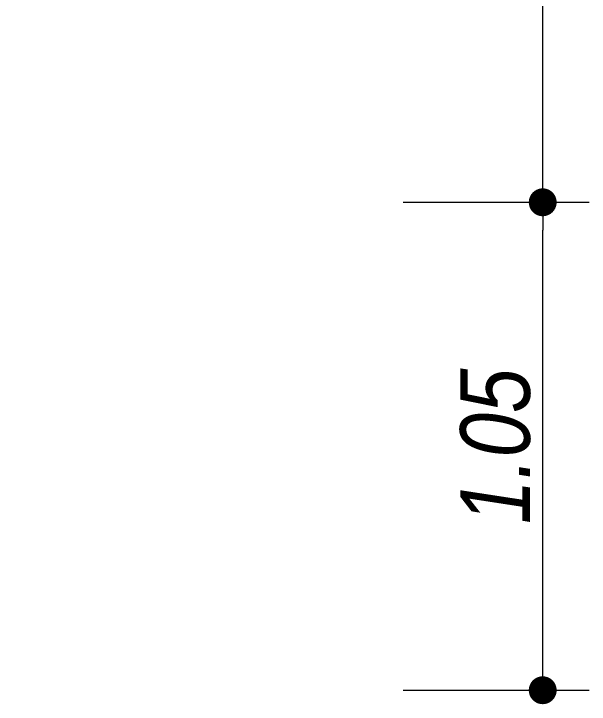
# Model space of a CAD drawing. Header units: inches. Extents: x 140 to 978, y -82 to 38.
# Drawn here: x 729.044 to 730.282, y -67.37 to -65.885 of the extents above; entities that cross this region are included whole.
import ezdxf

# ---------------------------------------------------------------- set-up
doc = ezdxf.new("R2010")
doc.units = ezdxf.units.IN
doc.header["$MEASUREMENT"] = 0
doc.layers.get('0').update_dxf_attribs({"lineweight": 0})
doc.layers.add('UNSAAC-COTA', color=48, linetype='Continuous', lineweight=0)
doc.layers.add('UNSAAC-FACHADA(2DO PLANO)', color=7, linetype='Continuous', lineweight=30)
doc.styles.add('narrow', font='')
doc.styles.get('narrow').set_extended_font_data('Arial Narrow', italic=True)
doc.dimstyles.new('1EN75', dxfattribs={"dimtxt": 0.15, "dimasz": 0.06, "dimexe": 0.1, "dimexo": 0.15, "dimgap": 0.025, "dimtad": 1, "dimzin": 1, "dimdsep": 46, "dimtxsty": 'narrow', "dimblk": 'DOT', "dimcen": 0.1, "dimclrd": 256, "dimclre": 256, "dimclrt": 256, "dimaunit": 1, "dimadec": 3, "dimazin": 0, "dimtfac": 1, "dimtmove": 2, "dimatfit": 3, "dimldrblk": 'ARCHTICK', "dimfxl": 0.3, "dimfxlon": 1, "dimtolj": 1, "dimtzin": 0, "dimlwd": 0, "dimlwe": 0, "dimarcsym": 0})

# ---------------------------------------------------------------- blocks, each defined once
blk = doc.blocks.new('_Dot')
at = {"color": 0, "linetype": 'ByBlock', "lineweight": -2}
blk.add_line((-0.5, 0), (-1, 0), dxfattribs=at)
at = {"color": 0, "linetype": 'ByBlock', "const_width": 0.5}
blk.add_lwpolyline([(-0.25, 0, 1), (0.25, 0, 1)], format="xyb", close=True, dxfattribs=at)
blk = doc.blocks.new('*D620')
at = {"layer": 'Defpoints', "color": 0, "transparency": 16777216}
for p in [(725.3654, -66.2903), (730.182, -66.2903), (725.9454, -67.3401)]:
    blk.add_point(p, dxfattribs=at)
at = {"layer": 'UNSAAC-COTA', "lineweight": 0, "transparency": 16777216}
for p, q in [((729.882, -66.2903), (730.282, -66.2903)), ((730.182, -67.2801), (730.182, -66.3503)), ((729.882, -67.3401), (730.282, -67.3401))]:
    blk.add_line(p, q, dxfattribs=at)
at = {"layer": 'UNSAAC-COTA', "lineweight": 0, "transparency": 16777216, "xscale": 0.06, "yscale": 0.06, "zscale": 0.06}
for p, rotation in [((730.182, -66.2903), 90), ((730.182, -67.3401), 270)]:
    blk.add_blockref('_Dot', p, dxfattribs=dict(at, rotation=rotation))
at = {"layer": 'UNSAAC-COTA', "transparency": 16777216, "insert": (730.0804, -66.8152), "char_height": 0.15, "attachment_point": 5, "rotation": 90, "style": 'narrow'}
blk.add_mtext('\\A1;1.05', dxfattribs=at)
blk = doc.blocks.new('_ArchTick')
at = {"layer": 'UNSAAC-FACHADA(2DO PLANO)', "color": 0, "const_width": 0.15}
blk.add_lwpolyline([(-0.5, -0.5), (0.5, 0.5)], dxfattribs=at)
blk = doc.blocks.new('*D621')
at = {"layer": 'Defpoints', "color": 0, "transparency": 16777216}
for p in [(725.3654, -64.5403), (730.182, -64.5403), (725.3654, -66.2903)]:
    blk.add_point(p, dxfattribs=at)
at = {"layer": 'UNSAAC-COTA', "lineweight": 0, "transparency": 16777216}
for p, q in [((729.882, -64.5403), (730.282, -64.5403)), ((730.182, -66.2303), (730.182, -64.6003)), ((729.882, -66.2903), (730.282, -66.2903))]:
    blk.add_line(p, q, dxfattribs=at)
at = {"layer": 'UNSAAC-COTA', "lineweight": 0, "transparency": 16777216, "xscale": 0.06, "yscale": 0.06, "zscale": 0.06}
for p, rotation in [((730.182, -64.5403), 90), ((730.182, -66.2903), 270)]:
    blk.add_blockref('_Dot', p, dxfattribs=dict(at, rotation=rotation))
at = {"layer": 'UNSAAC-COTA', "transparency": 16777216, "insert": (730.0804, -65.4153), "char_height": 0.15, "attachment_point": 5, "rotation": 90, "style": 'narrow'}
blk.add_mtext('\\A1;1.75', dxfattribs=at)

msp = doc.modelspace()

# ---------------------------------------------------------------- dimensions: what is measured, and where the dimension line sits
at = {"layer": 'UNSAAC-COTA'}
for base, p1, p2, picture, middle in [((730.182, -64.5403), (725.3654, -66.2903), (725.3654, -64.5403), '*D621', (730.0804, -65.4153)), ((730.182, -66.2903), (725.9454, -67.3401), (725.3654, -66.2903), '*D620', (730.0804, -66.8152))]:
    dim = msp.add_linear_dim(base=base, p1=p1, p2=p2, angle=90, dimstyle='1EN75', dxfattribs=at)
    dim.commit()
    dim.dimension.update_dxf_attribs({"geometry": picture, "text_midpoint": middle})

doc.saveas('drawing.dxf')
